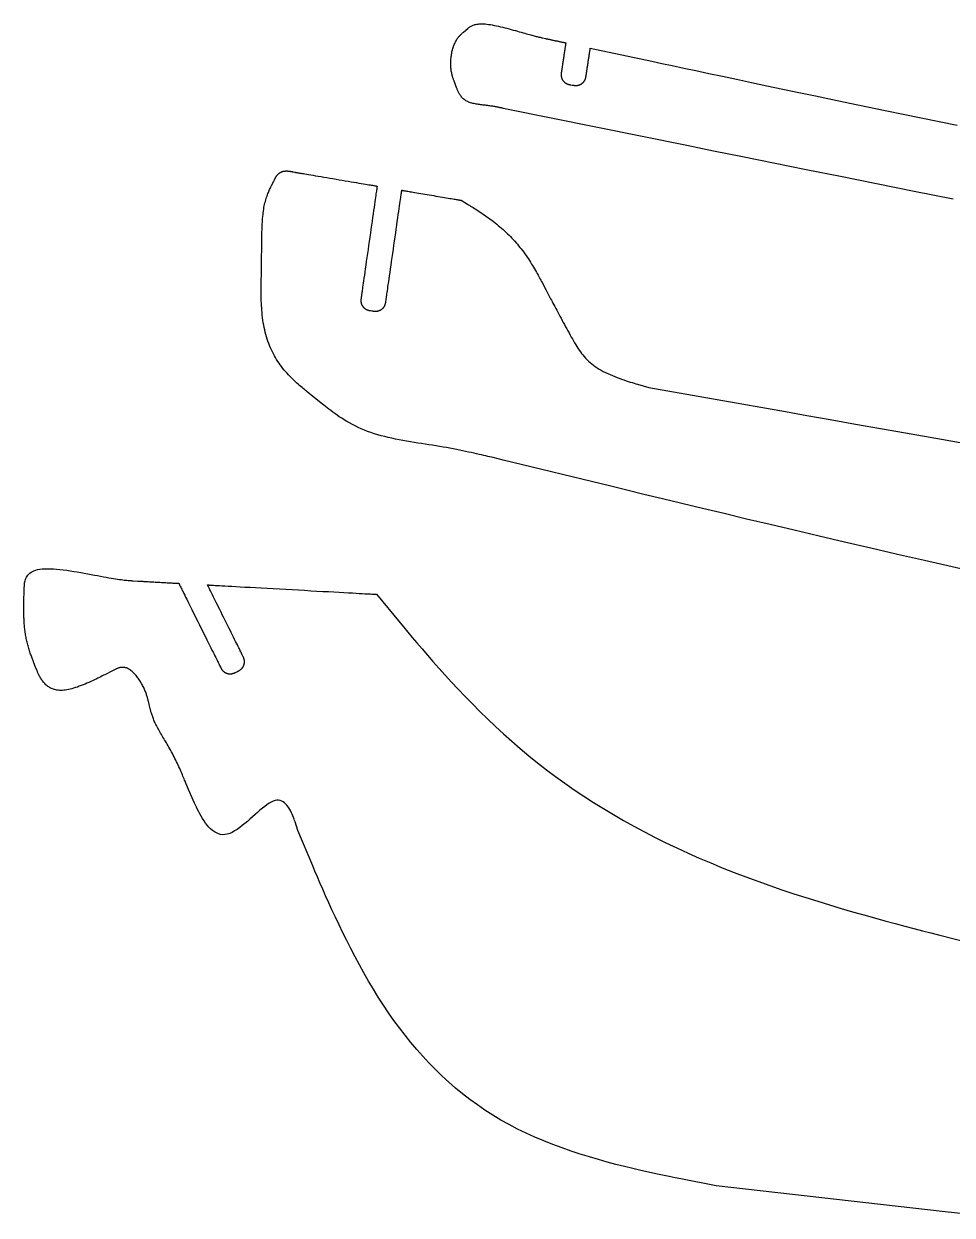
# Model space of a CAD drawing. Header units: millimetres. Extents: x -2745 to -1864, y 90 to 557.
# Drawn here: x -2745 to -2570.1, y 126.7 to 351 of the extents above; entities that cross this region are included whole.
import ezdxf

# ---------------------------------------------------------------- set-up
doc = ezdxf.new("R2010")
doc.units = ezdxf.units.MM

msp = doc.modelspace()

# ---------------------------------------------------------------- linework, layer by layer
at = {"flags": 128}
for points in [[(-2569.872821, 317.989943), (-2577.223711, 319.465414), (-2584.311478, 320.889958), (-2591.113921, 322.258807), (-2597.608833, 323.567192), (-2603.77401, 324.810343), (-2609.587251, 325.983492), (-2615.02635, 327.081869), (-2620.069103, 328.100707), (-2654.076834, 334.973791), (-2654.611357, 335.096975), (-2654.695515, 335.116352), (-2654.78752, 335.137431), (-2654.887196, 335.160064), (-2654.994373, 335.184105), (-2655.108878, 335.209409), (-2655.230538, 335.235828), (-2655.35918, 335.263215), (-2655.494633, 335.291425), (-2655.636723, 335.320312), (-2655.785278, 335.349727), (-2655.940127, 335.379526), (-2656.101094, 335.409561), (-2656.26801, 335.439687), (-2656.440701, 335.469756), (-2656.618994, 335.499621), (-2656.802716, 335.529138), (-2656.991696, 335.558159), (-2657.185762, 335.586537), (-2657.384739, 335.614126), (-2657.588457, 335.640781), (-2657.796655, 335.666454), (-2658.008731, 335.691505), (-2658.223997, 335.716394), (-2658.441763, 335.74158), (-2658.661339, 335.767522), (-2658.882037, 335.794682), (-2659.103168, 335.823517), (-2659.324042, 335.854487), (-2659.543971, 335.888053), (-2659.762264, 335.924674), (-2659.978234, 335.96481), (-2660.191191, 336.008919), (-2660.400445, 336.057462), (-2660.605309, 336.110898), (-2660.805092, 336.169688), (-2660.999106, 336.234291), (-2661.18666, 336.305165), (-2661.367067, 336.382772), (-2661.539638, 336.46757), (-2661.703682, 336.560018), (-2661.858675, 336.66036), (-2662.004745, 336.767963), (-2662.142185, 336.881978), (-2662.271287, 337.001556), (-2662.392342, 337.125847), (-2662.505644, 337.254002), (-2662.611483, 337.385171), (-2662.710154, 337.518506), (-2662.801947, 337.653155), (-2662.887156, 337.788272), (-2662.966072, 337.923006), (-2663.038988, 338.056507), (-2663.106195, 338.187926), (-2663.167987, 338.316416), (-2663.224655, 338.441123), (-2663.276493, 338.561201), (-2663.323791, 338.675799), (-2663.366842, 338.78407), (-2663.405938, 338.885162), (-2663.666043, 339.570012), (-2663.870955, 340.109482), (-2663.90316, 340.194418), (-2663.938028, 340.287266), (-2663.975148, 340.387847), (-2664.014109, 340.495979), (-2664.0545, 340.611481), (-2664.095912, 340.734176), (-2664.137931, 340.863881), (-2664.180148, 341.000416), (-2664.222152, 341.143603), (-2664.263532, 341.29326), (-2664.303878, 341.449206), (-2664.342777, 341.611263), (-2664.37982, 341.779251), (-2664.414596, 341.952987), (-2664.446693, 342.132294), (-2664.475701, 342.316989), (-2664.501211, 342.506894), (-2664.522808, 342.701827), (-2664.540084, 342.90161), (-2664.552628, 343.106061), (-2664.560109, 343.314929), (-2664.562513, 343.527682), (-2664.55991, 343.743714), (-2664.552366, 343.96242), (-2664.539948, 344.183195), (-2664.522726, 344.405435), (-2664.500767, 344.628535), (-2664.474138, 344.851891), (-2664.442905, 345.074897), (-2664.407138, 345.29695), (-2664.366905, 345.517443), (-2664.322271, 345.735773), (-2664.273306, 345.951335), (-2664.220077, 346.163524), (-2664.162651, 346.371736), (-2664.101096, 346.575365), (-2664.035479, 346.773807), (-2663.965868, 346.966458), (-2663.892332, 347.152712), (-2663.814937, 347.331965), (-2663.73382, 347.503734), (-2663.649395, 347.668029), (-2663.562144, 347.824981), (-2663.47255, 347.974723), (-2663.381095, 348.117384), (-2663.288263, 348.253098), (-2663.194534, 348.381994), (-2663.100393, 348.504207), (-2663.006321, 348.619866), (-2662.912802, 348.729103), (-2662.820317, 348.832049), (-2662.72935, 348.928837), (-2662.640383, 349.019599), (-2662.553899, 349.104464), (-2662.470379, 349.183565), (-2662.390308, 349.257034), (-2662.314166, 349.325003), (-2662.242437, 349.387601), (-2662.175603, 349.444963), (-2661.723445, 349.828857), (-2661.327416, 350.164889), (-2661.264933, 350.217667), (-2661.195861, 350.274608), (-2661.11955, 350.334833), (-2661.035351, 350.397464), (-2660.942616, 350.461623), (-2660.840697, 350.526431), (-2660.728941, 350.591011), (-2660.606701, 350.654484), (-2660.473329, 350.715973), (-2660.328175, 350.774598), (-2660.170589, 350.829482), (-2659.999924, 350.879747), (-2659.81553, 350.924514), (-2659.616757, 350.962904), (-2659.402957, 350.994042), (-2659.173482, 351.017048), (-2658.927681, 351.031042), (-2658.664905, 351.035149), (-2658.384506, 351.028489), (-2658.085834, 351.010184), (-2657.768658, 350.979657), (-2657.434415, 350.937536), (-2657.08496, 350.884747), (-2656.722148, 350.822222), (-2656.347833, 350.750886), (-2655.96387, 350.671669), (-2655.572114, 350.585497), (-2655.174419, 350.493301), (-2654.772642, 350.396009), (-2654.368635, 350.294548), (-2653.964254, 350.189846), (-2653.561353, 350.082833), (-2653.161788, 349.974437), (-2652.767413, 349.865584), (-2652.380083, 349.757205), (-2652.001652, 349.650227), (-2651.633976, 349.545579), (-2651.278908, 349.444188), (-2650.938304, 349.346983), (-2650.614019, 349.254893), (-2650.307502, 349.168652), (-2650.018584, 349.088223), (-2649.746691, 349.013377), (-2649.491248, 348.943883), (-2649.251682, 348.87951), (-2649.027418, 348.82003), (-2648.817881, 348.765212), (-2648.622499, 348.714825), (-2648.440696, 348.66864), (-2648.271898, 348.626426), (-2648.115531, 348.587953), (-2647.971021, 348.552992), (-2647.837793, 348.521311), (-2647.715274, 348.492682), (-2647.602889, 348.466872), (-2647.500064, 348.443654), (-2647.406224, 348.422796), (-2647.320796, 348.404068), (-2647.243205, 348.387241), (-2646.726958, 348.276089)], [(-2646.726958, 348.276089), (-2646.726879, 348.276071), (-2646.726318, 348.275951), (-2646.724796, 348.275624), (-2646.721833, 348.274987), (-2646.716948, 348.273937), (-2646.709659, 348.272371), (-2646.699488, 348.270184), (-2646.685954, 348.267276), (-2646.668575, 348.263539), (-2646.646872, 348.258875), (-2646.620363, 348.253177), (-2646.588568, 348.246343), (-2646.551007, 348.23827), (-2646.507199, 348.228854), (-2646.456665, 348.217992), (-2646.398922, 348.205581), (-2646.333492, 348.191517), (-2646.259892, 348.175698), (-2646.177642, 348.15802), (-2646.086263, 348.138378), (-2645.985514, 348.116724), (-2645.876115, 348.093209), (-2645.759028, 348.068043), (-2645.635213, 348.04143), (-2645.505633, 348.013578), (-2645.371247, 347.984694), (-2645.233017, 347.954983), (-2645.091904, 347.924652), (-2644.948869, 347.893908), (-2644.804873, 347.862958), (-2644.660876, 347.832008), (-2644.517841, 347.801264), (-2644.376728, 347.770933), (-2644.238498, 347.741222), (-2644.104112, 347.712337), (-2643.974532, 347.684485), (-2643.850717, 347.657873), (-2643.73363, 347.632707), (-2643.624231, 347.609192), (-2643.523482, 347.587538), (-2643.432103, 347.567896), (-2643.349854, 347.550218), (-2643.276253, 347.534398), (-2643.210823, 347.520335), (-2643.15308, 347.507924), (-2643.102546, 347.497062), (-2643.058738, 347.487646), (-2643.021177, 347.479573), (-2642.989383, 347.472739), (-2642.962873, 347.467041), (-2642.94117, 347.462376), (-2642.923791, 347.458641), (-2642.910257, 347.455732), (-2642.900086, 347.453545), (-2642.892798, 347.451979), (-2642.887912, 347.450929), (-2642.884949, 347.450291), (-2642.883427, 347.449965), (-2642.882867, 347.449845), (-2642.882787, 347.449827), (-2642.882803, 347.449718), (-2642.882918, 347.448953), (-2642.883231, 347.446877), (-2642.883839, 347.442835), (-2642.884842, 347.43617), (-2642.886339, 347.426228), (-2642.888428, 347.412353), (-2642.891206, 347.393888), (-2642.894775, 347.370179), (-2642.899232, 347.340571), (-2642.904675, 347.304406), (-2642.911204, 347.261032), (-2642.918916, 347.20979), (-2642.927912, 347.150027), (-2642.938288, 347.081086), (-2642.950145, 347.002312), (-2642.963581, 346.91305), (-2642.978694, 346.812643), (-2642.995583, 346.700437), (-2643.014347, 346.575776), (-2643.035035, 346.43833), (-2643.057498, 346.289086), (-2643.081541, 346.129354), (-2643.106965, 345.960443), (-2643.133573, 345.783666), (-2643.161167, 345.600333), (-2643.189551, 345.411757), (-2643.218527, 345.219247), (-2643.247898, 345.024115), (-2643.277466, 344.827672), (-2643.307034, 344.631229), (-2643.336406, 344.436096), (-2643.365382, 344.243587), (-2643.393766, 344.055009), (-2643.42136, 343.871677), (-2643.447968, 343.694901), (-2643.473392, 343.52599), (-2643.497434, 343.366257), (-2643.519898, 343.217012), (-2643.540586, 343.079568), (-2643.55935, 342.954906), (-2643.576239, 342.8427), (-2643.591352, 342.742293), (-2643.604788, 342.65303), (-2643.616645, 342.574256), (-2643.627021, 342.505315), (-2643.636016, 342.445552), (-2643.643729, 342.394311), (-2643.650258, 342.350936), (-2643.655701, 342.314772), (-2643.660158, 342.285164), (-2643.663725, 342.261455), (-2643.666505, 342.242991), (-2643.668594, 342.229115), (-2643.670091, 342.219173), (-2643.671093, 342.212508), (-2643.671702, 342.208465), (-2643.672015, 342.20639), (-2643.672129, 342.205625), (-2643.672146, 342.205515), (-2643.704413, 341.990443), (-2643.709469, 341.956598), (-2643.714849, 341.919697), (-2643.720394, 341.879912), (-2643.725944, 341.837414), (-2643.73134, 341.792373), (-2643.736423, 341.744962), (-2643.741032, 341.69535), (-2643.745009, 341.643707), (-2643.748193, 341.590206), (-2643.750426, 341.535018), (-2643.751547, 341.478313), (-2643.751398, 341.420262), (-2643.749817, 341.361036), (-2643.746647, 341.300807), (-2643.741728, 341.239744), (-2643.734899, 341.178018), (-2643.726002, 341.115803), (-2643.714877, 341.053266), (-2643.701364, 340.99058), (-2643.685303, 340.927917), (-2643.666578, 340.865436), (-2643.645232, 340.803267), (-2643.621352, 340.741525), (-2643.595023, 340.680329), (-2643.566334, 340.619798), (-2643.535368, 340.560049), (-2643.502213, 340.501199), (-2643.466957, 340.443367), (-2643.429683, 340.38667), (-2643.390479, 340.331227), (-2643.34943, 340.277156), (-2643.306624, 340.224573), (-2643.262147, 340.173597), (-2643.216084, 340.124346), (-2643.168522, 340.076938), (-2643.119548, 340.031491), (-2643.069247, 339.988122), (-2643.017706, 339.94695), (-2642.96501, 339.908091), (-2642.911248, 339.871665), (-2642.856524, 339.837753), (-2642.801028, 339.806286), (-2642.744969, 339.777164), (-2642.688557, 339.75028), (-2642.632, 339.725535), (-2642.575509, 339.702822), (-2642.519291, 339.682039), (-2642.463557, 339.663084), (-2642.408516, 339.64585), (-2642.354377, 339.630239), (-2642.301349, 339.616143), (-2642.249642, 339.60346), (-2642.199465, 339.592088), (-2642.151027, 339.581922), (-2642.104537, 339.572861), (-2642.060206, 339.564799), (-2642.018241, 339.557634), (-2641.978852, 339.551263), (-2641.942249, 339.545582), (-2641.695034, 339.508252), (-2641.481383, 339.476159), (-2641.447761, 339.471131), (-2641.411105, 339.465782), (-2641.371582, 339.460273), (-2641.329363, 339.454763), (-2641.284619, 339.449414), (-2641.237517, 339.444386), (-2641.188229, 339.43984), (-2641.136923, 339.435935), (-2641.083768, 339.432833), (-2641.028937, 339.430693), (-2640.972595, 339.429676), (-2640.914915, 339.429942), (-2640.856065, 339.431653), (-2640.796215, 339.434969), (-2640.735535, 339.44005), (-2640.674195, 339.447056), (-2640.612363, 339.456148), (-2640.55021, 339.467486), (-2640.487905, 339.481232), (-2640.425617, 339.497544), (-2640.363508, 339.516543), (-2640.301705, 339.538182), (-2640.240322, 339.562374), (-2640.179478, 339.589032), (-2640.119292, 339.618067), (-2640.059877, 339.649394), (-2640.001354, 339.682922), (-2639.943839, 339.718567), (-2639.887448, 339.75624), (-2639.832301, 339.795853), (-2639.778513, 339.83732), (-2639.7262, 339.880553), (-2639.675483, 339.925463), (-2639.626477, 339.971965), (-2639.579299, 340.01997), (-2639.534066, 340.06939), (-2639.490897, 340.12014), (-2639.449908, 340.17213), (-2639.411216, 340.225274), (-2639.374939, 340.279484), (-2639.341156, 340.334653), (-2639.309803, 340.39059), (-2639.280778, 340.447085), (-2639.253977, 340.503928), (-2639.229299, 340.56091), (-2639.206641, 340.617819), (-2639.185901, 340.674444), (-2639.166977, 340.730578), (-2639.149765, 340.786009), (-2639.134165, 340.840528), (-2639.120074, 340.893923), (-2639.10739, 340.945984), (-2639.096009, 340.996502), (-2639.08583, 341.045267), (-2639.07675, 341.092067), (-2639.068668, 341.136693), (-2639.06148, 341.178935), (-2639.055085, 341.218582), (-2639.049381, 341.255425), (-2639.011887, 341.504255), (-2639.011871, 341.504359), (-2639.011762, 341.505082), (-2639.011466, 341.507044), (-2639.010892, 341.510866), (-2639.009943, 341.517166), (-2639.008528, 341.526566), (-2639.006554, 341.539682), (-2639.003926, 341.557138), (-2639.000554, 341.57955), (-2638.996341, 341.60754), (-2638.991195, 341.641728), (-2638.985023, 341.682731), (-2638.977732, 341.731172), (-2638.969228, 341.787668), (-2638.959419, 341.852841), (-2638.94821, 341.927309), (-2638.935509, 342.011692), (-2638.921222, 342.106611), (-2638.905256, 342.212684), (-2638.887519, 342.330532), (-2638.867961, 342.460464), (-2638.846726, 342.601551), (-2638.823997, 342.752553), (-2638.799963, 342.912231), (-2638.77481, 343.079345), (-2638.748723, 343.252656), (-2638.721891, 343.430926), (-2638.694499, 343.612913), (-2638.666734, 343.797379), (-2638.638782, 343.983085), (-2638.61083, 344.16879), (-2638.583064, 344.353257), (-2638.555672, 344.535244), (-2638.52884, 344.713513), (-2638.502754, 344.886824), (-2638.4776, 345.053939), (-2638.453566, 345.213617), (-2638.430838, 345.364619), (-2638.409602, 345.505706), (-2638.390045, 345.635638), (-2638.372307, 345.753485), (-2638.356341, 345.859558), (-2638.342054, 345.954477), (-2638.329353, 346.038861), (-2638.318144, 346.113328), (-2638.308335, 346.178502), (-2638.299831, 346.234998), (-2638.29254, 346.283439), (-2638.286368, 346.324443), (-2638.281223, 346.358629), (-2638.277009, 346.386619), (-2638.273636, 346.409032), (-2638.271009, 346.426487), (-2638.269034, 346.439605), (-2638.26762, 346.449004), (-2638.266672, 346.455304), (-2638.266097, 346.459125), (-2638.2658, 346.461088), (-2638.265692, 346.461811), (-2638.265676, 346.461914), (-2626.641078, 343.979412), (-2624.811733, 343.588778), (-2622.817201, 343.163063), (-2620.666659, 342.704425), (-2618.369288, 342.215022), (-2615.934269, 341.697008), (-2613.370782, 341.152544), (-2610.688006, 340.583785), (-2607.895123, 339.992888), (-2605.001311, 339.382013), (-2602.015751, 338.753313), (-2598.947624, 338.108949), (-2595.806108, 337.451075), (-2592.600386, 336.781849), (-2589.339636, 336.103431), (-2586.033039, 335.417974), (-2582.689775, 334.727638), (-2579.319023, 334.034579), (-2575.929965, 333.340955), (-2572.531781, 332.648922), (-2569.133649, 331.960638)], [(-2564.866108, 247.601434), (-2570.105696, 248.782421), (-2575.285518, 249.959723), (-2580.392875, 251.129576), (-2585.415064, 252.288215), (-2590.339385, 253.431879), (-2595.153136, 254.556801), (-2599.843617, 255.659219), (-2604.398125, 256.735369), (-2608.80396, 257.781488), (-2613.048421, 258.79381), (-2617.118806, 259.768574), (-2621.002415, 260.702016), (-2624.686546, 261.590371), (-2628.1585, 262.429876), (-2631.405571, 263.216768), (-2634.415063, 263.947282), (-2654.7065, 268.877974), (-2656.59257, 269.336281), (-2656.889471, 269.408385), (-2657.21373, 269.486884), (-2657.564415, 269.571302), (-2657.940593, 269.66116), (-2658.341332, 269.75598), (-2658.765699, 269.855282), (-2659.212762, 269.958588), (-2659.681587, 270.065422), (-2660.171243, 270.175304), (-2660.680797, 270.287755), (-2661.209316, 270.402298), (-2661.755868, 270.518455), (-2662.319519, 270.635746), (-2662.899339, 270.753694), (-2663.494392, 270.87182), (-2664.103749, 270.989647), (-2664.726475, 271.106696), (-2665.361638, 271.222487), (-2666.008306, 271.336544), (-2666.665546, 271.448388), (-2667.332378, 271.557765), (-2668.007639, 271.665322), (-2668.690117, 271.771932), (-2669.378601, 271.878464), (-2670.071881, 271.98579), (-2670.768744, 272.094782), (-2671.467981, 272.206313), (-2672.168379, 272.321251), (-2672.868728, 272.440471), (-2673.567817, 272.564843), (-2674.264434, 272.695237), (-2674.957368, 272.832528), (-2675.64541, 272.977583), (-2676.327347, 273.131279), (-2677.001968, 273.294482), (-2677.668061, 273.468066), (-2678.324418, 273.652904), (-2678.969826, 273.849865), (-2679.603073, 274.059821), (-2680.222949, 274.283644), (-2680.828373, 274.52178), (-2681.418775, 274.772971), (-2681.993719, 275.035535), (-2682.552766, 275.307787), (-2683.095478, 275.588047), (-2683.621415, 275.87463), (-2684.130141, 276.165852), (-2684.621217, 276.460033), (-2685.094204, 276.755488), (-2685.548664, 277.050534), (-2685.984159, 277.343489), (-2686.40025, 277.632669), (-2686.7965, 277.916391), (-2687.172468, 278.192974), (-2687.527719, 278.460732), (-2687.861814, 278.717984), (-2688.174313, 278.963046), (-2688.464779, 279.194236), (-2688.732773, 279.40987), (-2690.53441, 280.869702), (-2691.596266, 281.730208), (-2691.763316, 281.865685), (-2691.945138, 282.013755), (-2692.140577, 282.174103), (-2692.348478, 282.346416), (-2692.567687, 282.530378), (-2692.797046, 282.725674), (-2693.035401, 282.93199), (-2693.281597, 283.149012), (-2693.534478, 283.376425), (-2693.792888, 283.613914), (-2694.055674, 283.861165), (-2694.321679, 284.117862), (-2694.589748, 284.383692), (-2694.858725, 284.65834), (-2695.127457, 284.941492), (-2695.394787, 285.232832), (-2695.659558, 285.532046), (-2695.920618, 285.83882), (-2696.176809, 286.152839), (-2696.426978, 286.473788), (-2696.670143, 286.801406), (-2696.906031, 287.135638), (-2697.13454, 287.476486), (-2697.35557, 287.823949), (-2697.569021, 288.178026), (-2697.774795, 288.538717), (-2697.97279, 288.906022), (-2698.162906, 289.27994), (-2698.345043, 289.660471), (-2698.519102, 290.047614), (-2698.684982, 290.44137), (-2698.842584, 290.841737), (-2698.991808, 291.248717), (-2699.132552, 291.662307), (-2699.264718, 292.082508), (-2699.388206, 292.509319), (-2699.502914, 292.942741), (-2699.608745, 293.382772), (-2699.705596, 293.829412), (-2699.793369, 294.282662), (-2699.87206, 294.742248), (-2699.942053, 295.206805), (-2700.003828, 295.674698), (-2700.057865, 296.144287), (-2700.104646, 296.613936), (-2700.144649, 297.08201), (-2700.178357, 297.54687), (-2700.206249, 298.006879), (-2700.228804, 298.460401), (-2700.246506, 298.905798), (-2700.259832, 299.341433), (-2700.269265, 299.765669), (-2700.275283, 300.176871), (-2700.278368, 300.573398), (-2700.278999, 300.953617), (-2700.277659, 301.315888), (-2700.274825, 301.658576), (-2700.27098, 301.980042), (-2700.266603, 302.278651), (-2700.233556, 304.2949), (-2700.221137, 305.05428), (-2700.219183, 305.173864), (-2700.217054, 305.304729), (-2700.21476, 305.446762), (-2700.212313, 305.599856), (-2700.209724, 305.763899), (-2700.207003, 305.93878), (-2700.204162, 306.124389), (-2700.201212, 306.320617), (-2700.198163, 306.527351), (-2700.195027, 306.744482), (-2700.191815, 306.9719), (-2700.188537, 307.209494), (-2700.185204, 307.457155), (-2700.181829, 307.714769), (-2700.17842, 307.98223), (-2700.174991, 308.259424), (-2700.171551, 308.546243), (-2700.168112, 308.842575), (-2700.164684, 309.14831), (-2700.161278, 309.463338), (-2700.15786, 309.78741), (-2700.154207, 310.119715), (-2700.150052, 310.459308), (-2700.145127, 310.805241), (-2700.139164, 311.156565), (-2700.131895, 311.512334), (-2700.123052, 311.871599), (-2700.112367, 312.233413), (-2700.099573, 312.596829), (-2700.084402, 312.960898), (-2700.066585, 313.324674), (-2700.045855, 313.687208), (-2700.021945, 314.047553), (-2699.994584, 314.404761), (-2699.963507, 314.757885), (-2699.928446, 315.105978), (-2699.889131, 315.448089), (-2699.845297, 315.783275), (-2699.796673, 316.110585), (-2699.742994, 316.429073), (-2699.684125, 316.73794), (-2699.620472, 317.036986), (-2699.552575, 317.326158), (-2699.480974, 317.605404), (-2699.406209, 317.874675), (-2699.32882, 318.133917), (-2699.249348, 318.383079), (-2699.168331, 318.62211), (-2699.086311, 318.850956), (-2699.003827, 319.069569), (-2698.92142, 319.277894), (-2698.839628, 319.475882), (-2698.758994, 319.66348), (-2698.680056, 319.840636), (-2698.603355, 320.0073), (-2698.529429, 320.163418), (-2698.458821, 320.308941), (-2698.39207, 320.443814), (-2698.329716, 320.567989), (-2697.907171, 321.401611), (-2697.774595, 321.663201), (-2697.753718, 321.704347), (-2697.730875, 321.749086), (-2697.706087, 321.797089), (-2697.679378, 321.848028), (-2697.650769, 321.90157), (-2697.620283, 321.957387), (-2697.587942, 322.01515), (-2697.553767, 322.074527), (-2697.517783, 322.135191), (-2697.48001, 322.196808), (-2697.440472, 322.259053), (-2697.399189, 322.321593), (-2697.356186, 322.384098), (-2697.311483, 322.44624), (-2697.265102, 322.507689), (-2697.217068, 322.568113), (-2697.1674, 322.627185), (-2697.116123, 322.684574), (-2697.063258, 322.739951), (-2697.008828, 322.792984), (-2696.952855, 322.843403), (-2696.895368, 322.891172), (-2696.836398, 322.936315), (-2696.775972, 322.978854), (-2696.714122, 323.018812), (-2696.650875, 323.056211), (-2696.586263, 323.091075), (-2696.520314, 323.123426), (-2696.453059, 323.153287), (-2696.384525, 323.180682), (-2696.314744, 323.205631), (-2696.243745, 323.22816), (-2696.171556, 323.24829), (-2696.098209, 323.266045), (-2696.023732, 323.281445), (-2695.948154, 323.294517), (-2695.871507, 323.30528), (-2695.793818, 323.31376), (-2695.715118, 323.319978), (-2695.635436, 323.323957), (-2695.554842, 323.325743), (-2695.473566, 323.325472), (-2695.391883, 323.323303), (-2695.310062, 323.319395), (-2695.228377, 323.313908), (-2695.147098, 323.306999), (-2695.066499, 323.298829), (-2694.986849, 323.289556), (-2694.908421, 323.27934), (-2694.831488, 323.268338), (-2694.756321, 323.256712), (-2694.683192, 323.244618), (-2694.612372, 323.232216), (-2694.544134, 323.219666), (-2694.478749, 323.207127), (-2694.41649, 323.194757), (-2694.357627, 323.182716), (-2694.302433, 323.171162), (-2694.25118, 323.160254), (-2693.905182, 323.085846)], [(-2693.905182, 323.085846), (-2693.904859, 323.085791), (-2693.902602, 323.085411), (-2693.896477, 323.084378), (-2693.884548, 323.082366), (-2693.864881, 323.079051), (-2693.835543, 323.074104), (-2693.794599, 323.0672), (-2693.740113, 323.058013), (-2693.670151, 323.046216), (-2693.582781, 323.031485), (-2693.476067, 323.013491), (-2693.348073, 322.99191), (-2693.196867, 322.966416), (-2693.020514, 322.93668), (-2692.81708, 322.902379), (-2692.584629, 322.863185), (-2692.321227, 322.818773), (-2692.024942, 322.768816), (-2691.693836, 322.712988), (-2691.325977, 322.650963), (-2690.920397, 322.582577), (-2690.479998, 322.508321), (-2690.008649, 322.428847), (-2689.510217, 322.344805), (-2688.988572, 322.25685), (-2688.447585, 322.165633), (-2687.891121, 322.071808), (-2687.323052, 321.976024), (-2686.747244, 321.878937), (-2686.167568, 321.781197), (-2685.587891, 321.683457), (-2685.012084, 321.58637), (-2684.444014, 321.490587), (-2683.887551, 321.396761), (-2683.346562, 321.305544), (-2682.824918, 321.217589), (-2682.326487, 321.133548), (-2681.855138, 321.054073), (-2681.414738, 320.979817), (-2681.009159, 320.911432), (-2680.641299, 320.849406), (-2680.310194, 320.793578), (-2680.013908, 320.743621), (-2679.750507, 320.699209), (-2679.518056, 320.660015), (-2679.31462, 320.625714), (-2679.138267, 320.595978), (-2678.987062, 320.570484), (-2678.859069, 320.548902), (-2678.752355, 320.530909), (-2678.664984, 320.516178), (-2678.595023, 320.504381), (-2678.540537, 320.495194), (-2678.499592, 320.488291), (-2678.470253, 320.483343), (-2678.450587, 320.480028), (-2678.438658, 320.478016), (-2678.432533, 320.476983), (-2678.430276, 320.476603), (-2678.429954, 320.476549), (-2678.430016, 320.476115), (-2678.43045, 320.473081), (-2678.431627, 320.464847), (-2678.433921, 320.44881), (-2678.437702, 320.422372), (-2678.443344, 320.38293), (-2678.451216, 320.327886), (-2678.461693, 320.254638), (-2678.475144, 320.160585), (-2678.491943, 320.043129), (-2678.512462, 319.899667), (-2678.537072, 319.727599), (-2678.566145, 319.524325), (-2678.600053, 319.287245), (-2678.639168, 319.013756), (-2678.683863, 318.70126), (-2678.734508, 318.347157), (-2678.791476, 317.948844), (-2678.855139, 317.503722), (-2678.92587, 317.00919), (-2679.003852, 316.463947), (-2679.08853, 315.871896), (-2679.179158, 315.238236), (-2679.274994, 314.568168), (-2679.375293, 313.866894), (-2679.479311, 313.139616), (-2679.586306, 312.391533), (-2679.695531, 311.627847), (-2679.806244, 310.85376), (-2679.917701, 310.07447), (-2680.029158, 309.295181), (-2680.139872, 308.521094), (-2680.249097, 307.757408), (-2680.356091, 307.009325), (-2680.460109, 306.282046), (-2680.560408, 305.580773), (-2680.656244, 304.910705), (-2680.746873, 304.277045), (-2680.83155, 303.684994), (-2680.909533, 303.139751), (-2680.980262, 302.645219), (-2681.043926, 302.200097), (-2681.100895, 301.801784), (-2681.15154, 301.44768), (-2681.196234, 301.135184), (-2681.23535, 300.861696), (-2681.269258, 300.624616), (-2681.298331, 300.421342), (-2681.322941, 300.249274), (-2681.343459, 300.105812), (-2681.360259, 299.988355), (-2681.37371, 299.894303), (-2681.384186, 299.821055), (-2681.392059, 299.766011), (-2681.3977, 299.72657), (-2681.401481, 299.700131), (-2681.403775, 299.684094), (-2681.404953, 299.675859), (-2681.405387, 299.672825), (-2681.405449, 299.672392), (-2681.436137, 299.457033), (-2681.440945, 299.423143), (-2681.446054, 299.386195), (-2681.451306, 299.34636), (-2681.456545, 299.303812), (-2681.461611, 299.258722), (-2681.466345, 299.211262), (-2681.470589, 299.161607), (-2681.474187, 299.109924), (-2681.476978, 299.05639), (-2681.478806, 299.001175), (-2681.47951, 298.944452), (-2681.478933, 298.886393), (-2681.476919, 298.827169), (-2681.473305, 298.766954), (-2681.467937, 298.705918), (-2681.460654, 298.644235), (-2681.4513, 298.582078), (-2681.439714, 298.519617), (-2681.42574, 298.457025), (-2681.409219, 298.394474), (-2681.390033, 298.332129), (-2681.368228, 298.270113), (-2681.343893, 298.208546), (-2681.317114, 298.147543), (-2681.287978, 298.087224), (-2681.256572, 298.027703), (-2681.222985, 297.969101), (-2681.187302, 297.911531), (-2681.149611, 297.855112), (-2681.109999, 297.799963), (-2681.068554, 297.7462), (-2681.025362, 297.693939), (-2680.980512, 297.643297), (-2680.934089, 297.594394), (-2680.88618, 297.547345), (-2680.836876, 297.502268), (-2680.786259, 297.45928), (-2680.73442, 297.418498), (-2680.681445, 297.38004), (-2680.627421, 297.344022), (-2680.572454, 297.310526), (-2680.516736, 297.279482), (-2680.460472, 297.250785), (-2680.403871, 297.224332), (-2680.347143, 297.200018), (-2680.290495, 297.177737), (-2680.234135, 297.157383), (-2680.178273, 297.138853), (-2680.123117, 297.122041), (-2680.068875, 297.106843), (-2680.015755, 297.093153), (-2679.963967, 297.080866), (-2679.913718, 297.069878), (-2679.865216, 297.060084), (-2679.818671, 297.051378), (-2679.77429, 297.043657), (-2679.732283, 297.036813), (-2679.692858, 297.030744), (-2679.656222, 297.025343), (-2679.408794, 296.989909), (-2679.194836, 296.959343), (-2679.161166, 296.954554), (-2679.124458, 296.949468), (-2679.084881, 296.944241), (-2679.04261, 296.939033), (-2678.997811, 296.934004), (-2678.950658, 296.929313), (-2678.90132, 296.925119), (-2678.84997, 296.921582), (-2678.796777, 296.91886), (-2678.741913, 296.917113), (-2678.685549, 296.9165), (-2678.627856, 296.917181), (-2678.569003, 296.919315), (-2678.509163, 296.92306), (-2678.448506, 296.928577), (-2678.387203, 296.936023), (-2678.325425, 296.945561), (-2678.263343, 296.957347), (-2678.201128, 296.971542), (-2678.13895, 296.988303), (-2678.076972, 297.007751), (-2678.015319, 297.029838), (-2677.954108, 297.054474), (-2677.893454, 297.081572), (-2677.833475, 297.111044), (-2677.774287, 297.142801), (-2677.716007, 297.176754), (-2677.658751, 297.212815), (-2677.602635, 297.250897), (-2677.547778, 297.29091), (-2677.494293, 297.332766), (-2677.442299, 297.376377), (-2677.391911, 297.421654), (-2677.343246, 297.468509), (-2677.296421, 297.516854), (-2677.251553, 297.5666), (-2677.208758, 297.61766), (-2677.16815, 297.669943), (-2677.129849, 297.723363), (-2677.093971, 297.77783), (-2677.060594, 297.833237), (-2677.029653, 297.889394), (-2677.001043, 297.946091), (-2676.974659, 298.00312), (-2676.950399, 298.060271), (-2676.928159, 298.117334), (-2676.907835, 298.174101), (-2676.889323, 298.230361), (-2676.872518, 298.285907), (-2676.857318, 298.340526), (-2676.843618, 298.394013), (-2676.831314, 298.446155), (-2676.820304, 298.496744), (-2676.810483, 298.545572), (-2676.801745, 298.592427), (-2676.79399, 298.637102), (-2676.787112, 298.679386), (-2676.781008, 298.71907), (-2676.775573, 298.755946), (-2676.739901, 299.004989), (-2676.73984, 299.00542), (-2676.739408, 299.008437), (-2676.738237, 299.016626), (-2676.735956, 299.032573), (-2676.732197, 299.058865), (-2676.726588, 299.098086), (-2676.71876, 299.152823), (-2676.708343, 299.225663), (-2676.694968, 299.31919), (-2676.678265, 299.435992), (-2676.657862, 299.578654), (-2676.633392, 299.749762), (-2676.604485, 299.951902), (-2676.570769, 300.18766), (-2676.531876, 300.459622), (-2676.487435, 300.770376), (-2676.437078, 301.122505), (-2676.380432, 301.518596), (-2676.317131, 301.961236), (-2676.246803, 302.45301), (-2676.169264, 302.99521), (-2676.085067, 303.58396), (-2675.994953, 304.214086), (-2675.899662, 304.880416), (-2675.799933, 305.577778), (-2675.696506, 306.301), (-2675.590119, 307.04491), (-2675.481515, 307.804337), (-2675.37143, 308.574107), (-2675.260607, 309.34905), (-2675.149783, 310.123992), (-2675.039698, 310.893763), (-2674.931093, 311.653189), (-2674.824708, 312.397099), (-2674.72128, 313.120322), (-2674.621551, 313.817684), (-2674.526259, 314.484014), (-2674.436146, 315.114139), (-2674.351949, 315.702889), (-2674.27441, 316.24509), (-2674.204082, 316.736864), (-2674.14078, 317.179504), (-2674.084136, 317.575595), (-2674.033777, 317.927724), (-2673.989338, 318.238476), (-2673.950444, 318.510439), (-2673.916729, 318.746198), (-2673.88782, 318.948338), (-2673.86335, 319.119446), (-2673.842949, 319.262108), (-2673.826245, 319.37891), (-2673.81287, 319.472437), (-2673.802453, 319.545276), (-2673.794625, 319.600013), (-2673.789016, 319.639235), (-2673.785256, 319.665526), (-2673.782975, 319.681473), (-2673.781804, 319.689662), (-2673.781373, 319.692679), (-2673.781311, 319.69311), (-2673.781078, 319.693071), (-2673.779445, 319.692795), (-2673.775011, 319.692048), (-2673.766377, 319.690591), (-2673.752143, 319.688191), (-2673.730908, 319.68461), (-2673.701272, 319.679611), (-2673.661836, 319.67296), (-2673.611199, 319.664421), (-2673.547962, 319.653756), (-2673.470723, 319.640729), (-2673.378083, 319.625106), (-2673.268642, 319.606648), (-2673.140999, 319.585121), (-2672.993755, 319.560289), (-2672.82551, 319.531914), (-2672.634863, 319.499761), (-2672.420414, 319.463594), (-2672.180763, 319.423178), (-2671.914511, 319.378275), (-2671.620956, 319.328766), (-2671.3022, 319.275009), (-2670.961042, 319.217471), (-2670.600283, 319.156629), (-2670.222722, 319.092955), (-2669.831161, 319.026918), (-2669.428399, 318.958992), (-2669.017236, 318.889649), (-2668.600473, 318.819362), (-2668.180909, 318.748603), (-2667.761346, 318.677843), (-2667.344582, 318.607556), (-2666.93342, 318.538213), (-2666.530657, 318.470287), (-2666.139096, 318.40425), (-2665.761535, 318.340575), (-2665.400776, 318.279733), (-2665.059619, 318.222197), (-2664.740862, 318.168439), (-2664.447308, 318.118931), (-2664.181056, 318.074028), (-2663.941405, 318.033611), (-2663.726956, 317.997444), (-2663.536309, 317.96529), (-2663.368064, 317.936916), (-2663.22082, 317.912083), (-2663.093177, 317.890557), (-2662.983736, 317.872099), (-2662.891096, 317.856475), (-2662.813857, 317.843449), (-2662.750619, 317.832784), (-2662.699982, 317.824245), (-2662.660547, 317.817593), (-2662.630911, 317.812595), (-2662.609676, 317.809014), (-2662.595441, 317.806613), (-2662.586808, 317.805158), (-2662.582374, 317.80441), (-2662.580741, 317.804134), (-2662.580507, 317.804095), (-2661.420449, 317.092101), (-2661.237918, 316.980023), (-2661.039065, 316.857633), (-2660.824962, 316.725298), (-2660.596689, 316.583388), (-2660.35532, 316.432268), (-2660.101933, 316.272307), (-2659.837604, 316.103874), (-2659.563408, 315.927335), (-2659.280424, 315.743058), (-2658.989727, 315.551412), (-2658.692394, 315.352763), (-2658.389502, 315.147479), (-2658.082124, 314.93593), (-2657.771342, 314.718483), (-2657.458229, 314.495503), (-2657.143861, 314.267361), (-2656.829316, 314.034424), (-2656.51567, 313.797058), (-2656.203999, 313.555634), (-2655.895381, 313.310517), (-2655.590711, 313.062015), (-2655.29017, 312.810189), (-2654.993756, 312.555038), (-2654.701472, 312.296564), (-2654.413317, 312.034765), (-2654.129289, 311.769642), (-2653.84939, 311.501195), (-2653.57362, 311.229424), (-2653.301979, 310.95433), (-2653.034466, 310.675911), (-2652.771081, 310.394169), (-2652.511826, 310.109103), (-2652.256699, 309.820713), (-2652.0057, 309.529), (-2651.758831, 309.233962), (-2651.516091, 308.935601), (-2651.277479, 308.633916), (-2651.042996, 308.328908), (-2650.812642, 308.020575), (-2650.586418, 307.70892), (-2650.364363, 307.394112), (-2650.146688, 307.077014), (-2649.933644, 306.758658), (-2649.725481, 306.440076), (-2649.52245, 306.1223), (-2649.324802, 305.806363), (-2649.132786, 305.493299), (-2648.946656, 305.184139), (-2648.76666, 304.879916), (-2648.593048, 304.581662), (-2648.426074, 304.29041), (-2648.265986, 304.007193), (-2648.113037, 303.733043), (-2647.967475, 303.468993), (-2647.829553, 303.216075), (-2647.69952, 302.975322), (-2647.577629, 302.747767), (-2647.464128, 302.534441), (-2647.35927, 302.336377), (-2646.653735, 300.999433), (-2645.858529, 299.492609), (-2645.733406, 299.255532), (-2645.597086, 298.997337), (-2645.450297, 298.719508), (-2645.293773, 298.423532), (-2645.128243, 298.110891), (-2644.954437, 297.783071), (-2644.773085, 297.441557), (-2644.58492, 297.087833), (-2644.39067, 296.723384), (-2644.191067, 296.349694), (-2643.98684, 295.968248), (-2643.77872, 295.580532), (-2643.567439, 295.188028), (-2643.353727, 294.792222), (-2643.138313, 294.394599), (-2642.921928, 293.996642), (-2642.705304, 293.599838), (-2642.489169, 293.205671), (-2642.274255, 292.815625), (-2642.061294, 292.431184), (-2641.850719, 292.05359), (-2641.641788, 291.683107), (-2641.433463, 291.319752), (-2641.224706, 290.963548), (-2641.014481, 290.614515), (-2640.801748, 290.27267), (-2640.58547, 289.938034), (-2640.364608, 289.610628), (-2640.138126, 289.290471), (-2639.904985, 288.977582), (-2639.664147, 288.671982), (-2639.414574, 288.37369), (-2639.155229, 288.082727), (-2638.885074, 287.799111), (-2638.603071, 287.522863), (-2638.308183, 287.254004), (-2637.99937, 286.992551), (-2637.675596, 286.738525), (-2637.335823, 286.491947), (-2636.979012, 286.252835), (-2636.604677, 286.021212), (-2636.214537, 285.797102), (-2635.810861, 285.580532), (-2635.39592, 285.371529), (-2634.971983, 285.170122), (-2634.541319, 284.976335), (-2634.106201, 284.790197), (-2633.668895, 284.611734), (-2633.231673, 284.440973), (-2632.796804, 284.277941), (-2632.366558, 284.122665), (-2631.943205, 283.975171), (-2631.529014, 283.835488), (-2631.126257, 283.703641), (-2630.737202, 283.579658), (-2630.364119, 283.463567), (-2630.009277, 283.355392), (-2629.674948, 283.255161), (-2629.363401, 283.162902), (-2627.255482, 282.543625), (-2601.511552, 278.001689), (-2597.46011, 277.286841), (-2593.041869, 276.506901), (-2588.276192, 275.664908), (-2583.182437, 274.7639), (-2577.779965, 273.806915), (-2572.08814, 272.796991), (-2566.126318, 271.737165)], [(-2565.652347, 126.68507), (-2571.964395, 127.396485), (-2614.525283, 132.197379), (-2621.206747, 133.52538), (-2622.257913, 133.734716), (-2623.402312, 133.96503), (-2624.632957, 134.217379), (-2625.942857, 134.492821), (-2627.325025, 134.792414), (-2628.772472, 135.117214), (-2630.278209, 135.46828), (-2631.835248, 135.84667), (-2633.4366, 136.25344), (-2635.075277, 136.689648), (-2636.744291, 137.156353), (-2638.436651, 137.654611), (-2640.145371, 138.185481), (-2641.86346, 138.750019), (-2643.583932, 139.349284), (-2645.299797, 139.984333), (-2647.004066, 140.656224), (-2648.689751, 141.366013), (-2650.349863, 142.11476), (-2651.977414, 142.903521), (-2653.566706, 143.733048), (-2655.117198, 144.602868), (-2656.629643, 145.512199), (-2658.104791, 146.460263), (-2659.543394, 147.44628), (-2660.946202, 148.469469), (-2662.313967, 149.529051), (-2663.64744, 150.624246), (-2664.947371, 151.754274), (-2666.214513, 152.918355), (-2667.449615, 154.115709), (-2668.653429, 155.345557), (-2669.826706, 156.607118), (-2670.970198, 157.899613), (-2672.084655, 159.222262), (-2673.170828, 160.574285), (-2674.229468, 161.954902), (-2675.261327, 163.363332), (-2676.267156, 164.798798), (-2677.247705, 166.260517), (-2678.203504, 167.746908), (-2679.134194, 169.253177), (-2680.039194, 170.773726), (-2680.917923, 172.302958), (-2681.769801, 173.835276), (-2682.594247, 175.365084), (-2683.39068, 176.886784), (-2684.158519, 178.394779), (-2684.897183, 179.883472), (-2685.606093, 181.347266), (-2686.284666, 182.780564), (-2686.932322, 184.177769), (-2687.548481, 185.533284), (-2688.132561, 186.841512), (-2688.683983, 188.096855), (-2689.202164, 189.293717), (-2689.686524, 190.426501), (-2690.136483, 191.489609), (-2690.55146, 192.477445), (-2693.340464, 199.14885), (-2693.894796, 200.755505), (-2693.982201, 201.007836), (-2694.078504, 201.279958), (-2694.184288, 201.567565), (-2694.300137, 201.866349), (-2694.426634, 202.172003), (-2694.564361, 202.480218), (-2694.713904, 202.786687), (-2694.875844, 203.087103), (-2695.050764, 203.377158), (-2695.239249, 203.652544), (-2695.441881, 203.908954), (-2695.659243, 204.14208), (-2695.89192, 204.347615), (-2696.140493, 204.52125), (-2696.405546, 204.658679), (-2696.687663, 204.755593), (-2696.987426, 204.807686), (-2697.305419, 204.810648), (-2697.642226, 204.760174), (-2697.998428, 204.651955), (-2698.374235, 204.48351), (-2698.768356, 204.259666), (-2699.179124, 203.987076), (-2699.604874, 203.672393), (-2700.043939, 203.32227), (-2700.494654, 202.943361), (-2700.955353, 202.542318), (-2701.424368, 202.125794), (-2701.900036, 201.700444), (-2702.380689, 201.272919), (-2702.864661, 200.849873), (-2703.350287, 200.437959), (-2703.8359, 200.04383), (-2704.319835, 199.67414), (-2704.800425, 199.335542), (-2705.276005, 199.034688), (-2705.744908, 198.778232), (-2706.205468, 198.572827), (-2706.65602, 198.425125), (-2707.094898, 198.341782), (-2707.520699, 198.327472), (-2707.933079, 198.37897), (-2708.331957, 198.491071), (-2708.717252, 198.658572), (-2709.088884, 198.87627), (-2709.446772, 199.138961), (-2709.790836, 199.441442), (-2710.120994, 199.77851), (-2710.437167, 200.144961), (-2710.739273, 200.535591), (-2711.027231, 200.945198), (-2711.300962, 201.368578), (-2711.560384, 201.800527), (-2711.805417, 202.235842), (-2712.03598, 202.669319), (-2712.251992, 203.095756), (-2712.453373, 203.509949), (-2712.640042, 203.906695), (-2712.811918, 204.280789), (-2713.965852, 206.830883), (-2714.450821, 208.014658), (-2714.527157, 208.200915), (-2714.610487, 208.403799), (-2714.70053, 208.622185), (-2714.797007, 208.854942), (-2714.899636, 209.100943), (-2715.008138, 209.35906), (-2715.122231, 209.628164), (-2715.241636, 209.907127), (-2715.366072, 210.194822), (-2715.495258, 210.490119), (-2715.628914, 210.791891), (-2715.76676, 211.099009), (-2715.908515, 211.410346), (-2716.053899, 211.724773), (-2716.20263, 212.041161), (-2716.35443, 212.358383), (-2716.509017, 212.675311), (-2716.66611, 212.990816), (-2716.82543, 213.30377), (-2716.986696, 213.613045), (-2717.149605, 213.91771), (-2717.313764, 214.217626), (-2717.478758, 214.51285), (-2717.644171, 214.803439), (-2717.809588, 215.089452), (-2717.974594, 215.370946), (-2718.138774, 215.647979), (-2718.301712, 215.920609), (-2718.462992, 216.188893), (-2718.622199, 216.452889), (-2718.778919, 216.712654), (-2718.932735, 216.968247), (-2719.083233, 217.219725), (-2719.229996, 217.467145), (-2719.372611, 217.710566), (-2719.51066, 217.950045), (-2719.64373, 218.18564), (-2719.771404, 218.417409), (-2719.893267, 218.645408), (-2720.008904, 218.869697), (-2720.118005, 219.090276), (-2720.220682, 219.306919), (-2720.317152, 219.519344), (-2720.407631, 219.72727), (-2720.492338, 219.930414), (-2720.571489, 220.128493), (-2720.645302, 220.321227), (-2720.713993, 220.508332), (-2720.777779, 220.689527), (-2720.836879, 220.86453), (-2720.891509, 221.033057), (-2720.941885, 221.194828), (-2720.988226, 221.34956), (-2721.030749, 221.496971), (-2721.06967, 221.636779), (-2721.105206, 221.768702), (-2721.137576, 221.892457), (-2721.166996, 222.007763), (-2721.193682, 222.114337), (-2721.371091, 222.831625), (-2721.527263, 223.462927), (-2721.55189, 223.562282), (-2721.57904, 223.670649), (-2721.608892, 223.787574), (-2721.641626, 223.912599), (-2721.677424, 224.04527), (-2721.716463, 224.185129), (-2721.758925, 224.331721), (-2721.80499, 224.484589), (-2721.854836, 224.643277), (-2721.908645, 224.807329), (-2721.966597, 224.976288), (-2722.028871, 225.1497), (-2722.095646, 225.327107), (-2722.167105, 225.508053), (-2722.243425, 225.692082), (-2722.324787, 225.878737), (-2722.411372, 226.067564), (-2722.503359, 226.258105), (-2722.600928, 226.449905), (-2722.704258, 226.642506), (-2722.813438, 226.835418), (-2722.928178, 227.028), (-2723.048097, 227.219578), (-2723.172815, 227.409478), (-2723.30195, 227.597024), (-2723.43512, 227.781541), (-2723.571945, 227.962354), (-2723.712043, 228.138789), (-2723.855033, 228.310171), (-2724.000533, 228.475824), (-2724.148162, 228.635074), (-2724.29754, 228.787245), (-2724.448284, 228.931664), (-2724.600014, 229.067654), (-2724.752348, 229.194541), (-2724.904904, 229.31165), (-2725.057303, 229.418306), (-2725.209162, 229.513834), (-2725.3601, 229.597559), (-2725.509735, 229.668807), (-2725.65771, 229.727152), (-2725.803756, 229.773168), (-2725.947626, 229.807681), (-2726.089075, 229.831515), (-2726.227857, 229.845494), (-2726.363726, 229.850443), (-2726.496437, 229.847186), (-2726.625743, 229.836547), (-2726.751398, 229.819353), (-2726.873157, 229.796425), (-2726.990773, 229.76859), (-2727.104002, 229.736672), (-2727.212596, 229.701495), (-2727.31631, 229.663884), (-2727.414899, 229.624663), (-2727.508116, 229.584656), (-2727.595715, 229.544689), (-2727.677451, 229.505585), (-2727.753077, 229.46817), (-2728.262424, 229.21079), (-2729.725143, 228.470812), (-2729.955242, 228.354478), (-2730.205608, 228.228321), (-2730.474567, 228.093617), (-2730.760445, 227.951642), (-2731.061567, 227.803673), (-2731.37626, 227.650986), (-2731.70285, 227.494858), (-2732.039662, 227.336565), (-2732.385024, 227.177382), (-2732.73726, 227.018588), (-2733.094697, 226.861457), (-2733.45566, 226.707266), (-2733.818476, 226.557293), (-2734.181471, 226.412812), (-2734.542971, 226.2751), (-2734.901302, 226.145435), (-2735.254789, 226.025091), (-2735.601759, 225.915346), (-2735.940537, 225.817475), (-2736.269451, 225.732756), (-2736.587146, 225.662183), (-2736.893559, 225.605625), (-2737.188944, 225.56267), (-2737.473557, 225.532906), (-2737.747655, 225.51592), (-2738.011494, 225.511301), (-2738.265329, 225.518635), (-2738.509417, 225.537511), (-2738.744013, 225.567516), (-2738.969373, 225.608238), (-2739.185753, 225.659265), (-2739.39341, 225.720184), (-2739.592599, 225.790584), (-2739.783576, 225.870051), (-2739.966598, 225.958175), (-2740.141919, 226.054541), (-2740.309797, 226.158739), (-2740.470487, 226.270355), (-2740.624244, 226.388978), (-2740.771326, 226.514196), (-2740.911965, 226.645533), (-2741.046306, 226.782267), (-2741.174471, 226.923615), (-2741.296581, 227.06879), (-2741.412759, 227.21701), (-2741.523127, 227.367488), (-2741.627806, 227.519441), (-2741.726919, 227.672083), (-2741.820587, 227.824631), (-2741.908932, 227.976299), (-2741.992077, 228.126304), (-2742.070143, 228.27386), (-2742.143252, 228.418183), (-2742.211526, 228.558488), (-2742.275087, 228.693991), (-2742.334056, 228.823907), (-2742.388557, 228.947452), (-2742.438711, 229.06384), (-2742.484639, 229.172288), (-2742.791891, 229.906), (-2743.093157, 230.685001), (-2743.14054, 230.807595), (-2743.192049, 230.941282), (-2743.24729, 231.08547), (-2743.305868, 231.239568), (-2743.367391, 231.402983), (-2743.431463, 231.575124), (-2743.497692, 231.755398), (-2743.565684, 231.943215), (-2743.635046, 232.137981), (-2743.705382, 232.339106), (-2743.7763, 232.545996), (-2743.847406, 232.758062), (-2743.918306, 232.974709), (-2743.988607, 233.195347), (-2744.057914, 233.419384), (-2744.125834, 233.646228), (-2744.191973, 233.875287), (-2744.255938, 234.105969), (-2744.317335, 234.337682), (-2744.375769, 234.569834), (-2744.430929, 234.801934), (-2744.482827, 235.033884), (-2744.531556, 235.265691), (-2744.577209, 235.497356), (-2744.619882, 235.728885), (-2744.659666, 235.960282), (-2744.696655, 236.19155), (-2744.730944, 236.422693), (-2744.762625, 236.653716), (-2744.791792, 236.884623), (-2744.818539, 237.115416), (-2744.842959, 237.346102), (-2744.865146, 237.576682), (-2744.885192, 237.807163), (-2744.903193, 238.037546), (-2744.919241, 238.267837), (-2744.933429, 238.49804), (-2744.945852, 238.728158), (-2744.956603, 238.958196), (-2744.965776, 239.188157), (-2744.973462, 239.417949), (-2744.979754, 239.6471), (-2744.984742, 239.87504), (-2744.988516, 240.101199), (-2744.991166, 240.325008), (-2744.992782, 240.545898), (-2744.993456, 240.763298), (-2744.993277, 240.976641), (-2744.992336, 241.185356), (-2744.990723, 241.388875), (-2744.988528, 241.586627), (-2744.985842, 241.778043), (-2744.982755, 241.962555), (-2744.979357, 242.139592), (-2744.975739, 242.308585), (-2744.971991, 242.468966), (-2744.968204, 242.620163), (-2744.964468, 242.76161), (-2744.960872, 242.892734), (-2744.936054, 243.776964), (-2744.907077, 244.810395), (-2744.902169, 244.972827), (-2744.894762, 245.148755), (-2744.882791, 245.336176), (-2744.864193, 245.533086), (-2744.836903, 245.737479), (-2744.798857, 245.947351), (-2744.74799, 246.160699), (-2744.682238, 246.375518), (-2744.599537, 246.589802), (-2744.497822, 246.801549), (-2744.37503, 247.008753), (-2744.229094, 247.20941), (-2744.057953, 247.401515), (-2743.85954, 247.583065), (-2743.631792, 247.752055), (-2743.372644, 247.90648), (-2743.080033, 248.044336), (-2742.751893, 248.163619), (-2742.386161, 248.262324), (-2741.980771, 248.338447), (-2741.534612, 248.390593), (-2741.05038, 248.419806), (-2740.53172, 248.427738), (-2739.982281, 248.416044), (-2739.405709, 248.386376), (-2738.805653, 248.340387), (-2738.185759, 248.279732), (-2737.549674, 248.206062), (-2736.901046, 248.121032), (-2736.243522, 248.026294), (-2735.580749, 247.923502), (-2734.916374, 247.814309), (-2734.254046, 247.700368), (-2733.59741, 247.583333), (-2732.950114, 247.464856), (-2732.315806, 247.346591), (-2731.698133, 247.230192), (-2731.100741, 247.11731), (-2730.527279, 247.009601), (-2729.981393, 246.908716), (-2729.465954, 246.815968), (-2728.980723, 246.731304), (-2728.524688, 246.654332), (-2728.096832, 246.584657), (-2727.696142, 246.521885), (-2727.321603, 246.465625), (-2726.9722, 246.41548), (-2726.646918, 246.371059), (-2726.344744, 246.331968), (-2726.064662, 246.297813), (-2725.805658, 246.2682), (-2725.566718, 246.242737), (-2725.346826, 246.221029), (-2725.144969, 246.202682), (-2724.960131, 246.187304), (-2724.791299, 246.174501), (-2724.637457, 246.163879), (-2724.497591, 246.155045), (-2724.370686, 246.147605), (-2723.526911, 246.100696)], [(-2723.526911, 246.100696), (-2723.52675, 246.100687), (-2723.525622, 246.100625), (-2723.522562, 246.100455), (-2723.516601, 246.100123), (-2723.506775, 246.099577), (-2723.492115, 246.098762), (-2723.471657, 246.097625), (-2723.444432, 246.096112), (-2723.409476, 246.094168), (-2723.36582, 246.091742), (-2723.312499, 246.088778), (-2723.248545, 246.085223), (-2723.172994, 246.081023), (-2723.084877, 246.076125), (-2722.983228, 246.070474), (-2722.867081, 246.064018), (-2722.73547, 246.056702), (-2722.587427, 246.048473), (-2722.421986, 246.039276), (-2722.238181, 246.029059), (-2722.035528, 246.017794), (-2721.815477, 246.005562), (-2721.579962, 245.99247), (-2721.330915, 245.978626), (-2721.070269, 245.964137), (-2720.799958, 245.949111), (-2720.521914, 245.933656), (-2720.238072, 245.917878), (-2719.950363, 245.901884), (-2719.66072, 245.885784), (-2719.371078, 245.869683), (-2719.083369, 245.85369), (-2718.799526, 245.837912), (-2718.521483, 245.822456), (-2718.251172, 245.80743), (-2717.990526, 245.792942), (-2717.741479, 245.779098), (-2717.505963, 245.766006), (-2717.285913, 245.753774), (-2717.08326, 245.742509), (-2716.899455, 245.732292), (-2716.734014, 245.723095), (-2716.585971, 245.714866), (-2716.45436, 245.70755), (-2716.338213, 245.701094), (-2716.236564, 245.695443), (-2716.148447, 245.690545), (-2716.072895, 245.686345), (-2716.008942, 245.68279), (-2715.955621, 245.679826), (-2715.911965, 245.6774), (-2715.877008, 245.675456), (-2715.849784, 245.673943), (-2715.829325, 245.672806), (-2715.814666, 245.671991), (-2715.804839, 245.671445), (-2715.798879, 245.671113), (-2715.795818, 245.670943), (-2715.794691, 245.670881), (-2715.79453, 245.670872), (-2715.794368, 245.670547), (-2715.793238, 245.668276), (-2715.790171, 245.662111), (-2715.784199, 245.650106), (-2715.774352, 245.630313), (-2715.759662, 245.600787), (-2715.739162, 245.55958), (-2715.711882, 245.504745), (-2715.676853, 245.434336), (-2715.633108, 245.346405), (-2715.579677, 245.239007), (-2715.515592, 245.110194), (-2715.439886, 244.958019), (-2715.351588, 244.780536), (-2715.24973, 244.575797), (-2715.133345, 244.341857), (-2715.001463, 244.076768), (-2714.853117, 243.778583), (-2714.687336, 243.445356), (-2714.503154, 243.07514), (-2714.300085, 242.666961), (-2714.079583, 242.22374), (-2713.843584, 241.74937), (-2713.594025, 241.247745), (-2713.332844, 240.722758), (-2713.061978, 240.178304), (-2712.783364, 239.618274), (-2712.498938, 239.046565), (-2712.210639, 238.467067), (-2711.920402, 237.883677), (-2711.630165, 237.300286), (-2711.341866, 236.720789), (-2711.05744, 236.149079), (-2710.778826, 235.58905), (-2710.50796, 235.044595), (-2710.246779, 234.519609), (-2709.997221, 234.017984), (-2709.761222, 233.543614), (-2709.540719, 233.100392), (-2709.33765, 232.692214), (-2709.153468, 232.321997), (-2708.987688, 231.98877), (-2708.839341, 231.690586), (-2708.707459, 231.425497), (-2708.591074, 231.191556), (-2708.489217, 230.986818), (-2708.400919, 230.809335), (-2708.325212, 230.65716), (-2708.261127, 230.528347), (-2708.207697, 230.420949), (-2708.163951, 230.333018), (-2708.128923, 230.262609), (-2708.101642, 230.207774), (-2708.081142, 230.166567), (-2708.066452, 230.13704), (-2708.056606, 230.117248), (-2708.050633, 230.105243), (-2708.047566, 230.099078), (-2708.046436, 230.096807), (-2708.046275, 230.096482), (-2707.94938, 229.901742), (-2707.934114, 229.871109), (-2707.917361, 229.837787), (-2707.89909, 229.802007), (-2707.879267, 229.764001), (-2707.857859, 229.724), (-2707.834835, 229.682236), (-2707.810161, 229.638942), (-2707.783804, 229.594347), (-2707.755731, 229.548685), (-2707.725911, 229.502187), (-2707.69431, 229.455084), (-2707.660895, 229.407608), (-2707.625634, 229.359991), (-2707.588494, 229.312464), (-2707.549442, 229.26526), (-2707.508446, 229.218609), (-2707.465472, 229.172743), (-2707.420489, 229.127895), (-2707.373463, 229.084295), (-2707.324361, 229.042175), (-2707.273179, 229.001737), (-2707.220028, 228.963058), (-2707.165045, 228.926184), (-2707.10837, 228.891163), (-2707.050139, 228.858042), (-2706.990492, 228.826868), (-2706.929567, 228.797687), (-2706.867503, 228.770547), (-2706.804437, 228.745495), (-2706.740508, 228.722576), (-2706.675855, 228.70184), (-2706.610616, 228.683331), (-2706.544928, 228.667098), (-2706.478932, 228.653187), (-2706.412764, 228.641645), (-2706.346563, 228.632519), (-2706.280469, 228.625856), (-2706.214618, 228.621703), (-2706.149149, 228.620106), (-2706.084202, 228.621114), (-2706.019909, 228.624731), (-2705.956387, 228.630793), (-2705.893749, 228.639097), (-2705.832107, 228.649438), (-2705.771572, 228.661612), (-2705.712257, 228.675413), (-2705.654275, 228.690637), (-2705.597736, 228.707079), (-2705.542755, 228.724535), (-2705.489441, 228.742801), (-2705.437909, 228.761671), (-2705.38827, 228.780941), (-2705.340635, 228.800406), (-2705.295118, 228.819862), (-2705.251831, 228.839104), (-2705.210885, 228.857927), (-2705.172393, 228.876127), (-2705.136467, 228.8935), (-2705.103219, 228.90984), (-2704.879262, 229.021052), (-2704.685886, 229.117368), (-2704.655468, 229.132543), (-2704.62238, 229.149198), (-2704.586854, 229.167365), (-2704.549119, 229.187079), (-2704.509408, 229.208374), (-2704.467951, 229.231285), (-2704.424979, 229.255845), (-2704.380722, 229.282089), (-2704.335413, 229.31005), (-2704.289281, 229.339762), (-2704.242559, 229.371261), (-2704.195476, 229.404579), (-2704.148263, 229.439751), (-2704.101152, 229.476812), (-2704.054374, 229.515794), (-2704.008159, 229.556733), (-2703.962739, 229.599663), (-2703.918344, 229.644616), (-2703.875205, 229.691629), (-2703.833554, 229.740734), (-2703.793589, 229.791937), (-2703.755389, 229.845128), (-2703.718999, 229.900168), (-2703.684465, 229.956918), (-2703.651832, 230.015239), (-2703.621146, 230.074993), (-2703.592454, 230.13604), (-2703.565801, 230.198241), (-2703.541233, 230.261458), (-2703.518796, 230.325552), (-2703.498536, 230.390384), (-2703.480498, 230.455815), (-2703.464729, 230.521706), (-2703.451274, 230.587918), (-2703.440179, 230.654313), (-2703.43149, 230.720751), (-2703.425252, 230.787093), (-2703.421513, 230.853201), (-2703.420317, 230.918936), (-2703.421711, 230.984158), (-2703.425698, 231.048734), (-2703.432115, 231.112545), (-2703.44076, 231.175478), (-2703.451426, 231.23742), (-2703.46391, 231.298257), (-2703.478007, 231.357875), (-2703.493513, 231.416162), (-2703.510224, 231.473003), (-2703.527934, 231.528285), (-2703.546441, 231.581895), (-2703.565538, 231.633719), (-2703.585022, 231.683644), (-2703.604689, 231.731556), (-2703.624333, 231.777343), (-2703.643752, 231.820889), (-2703.662739, 231.862082), (-2703.681091, 231.900809), (-2703.698604, 231.936956), (-2703.715073, 231.970409), (-2703.827146, 232.195753), (-2703.827283, 232.196028), (-2703.828239, 232.197949), (-2703.830833, 232.203164), (-2703.835885, 232.213319), (-2703.844213, 232.230061), (-2703.856638, 232.255037), (-2703.873979, 232.289894), (-2703.897053, 232.336279), (-2703.926682, 232.395837), (-2703.963683, 232.470217), (-2704.008877, 232.561065), (-2704.063082, 232.670027), (-2704.127118, 232.79875), (-2704.201804, 232.948882), (-2704.287959, 233.122069), (-2704.386402, 233.319957), (-2704.497952, 233.544194), (-2704.62343, 233.796427), (-2704.763653, 234.078301), (-2704.919442, 234.391464), (-2705.091205, 234.73674), (-2705.277715, 235.111657), (-2705.477332, 235.512924), (-2705.688418, 235.937245), (-2705.909335, 236.381327), (-2706.138444, 236.841878), (-2706.374107, 237.315602), (-2706.614685, 237.799208), (-2706.85854, 238.2894), (-2707.104033, 238.782886), (-2707.349527, 239.276372), (-2707.593382, 239.766565), (-2707.83396, 240.25017), (-2708.069623, 240.723895), (-2708.298732, 241.184445), (-2708.519648, 241.628528), (-2708.730734, 242.052849), (-2708.930351, 242.454115), (-2709.116861, 242.829033), (-2709.288624, 243.174308), (-2709.444413, 243.487471), (-2709.584637, 243.769346), (-2709.710114, 244.021578), (-2709.821665, 244.245815), (-2709.920108, 244.443703), (-2710.006263, 244.61689), (-2710.080948, 244.767022), (-2710.144984, 244.895745), (-2710.199189, 245.004708), (-2710.244383, 245.095555), (-2710.281385, 245.169935), (-2710.311013, 245.229494), (-2710.334088, 245.275878), (-2710.351428, 245.310735), (-2710.363853, 245.335711), (-2710.372182, 245.352453), (-2710.377234, 245.362608), (-2710.379828, 245.367823), (-2710.380784, 245.369745), (-2710.38092, 245.370019), (-2710.380257, 245.369982), (-2710.375612, 245.369724), (-2710.363006, 245.369023), (-2710.338456, 245.367659), (-2710.297983, 245.365409), (-2710.237604, 245.362053), (-2710.15334, 245.35737), (-2710.041209, 245.351137), (-2709.897229, 245.343135), (-2709.717421, 245.333141), (-2709.497803, 245.320934), (-2709.234394, 245.306294), (-2708.923213, 245.288998), (-2708.560279, 245.268826), (-2708.141611, 245.245556), (-2707.663228, 245.218967), (-2707.121149, 245.188837), (-2706.511393, 245.154947), (-2705.82998, 245.117073), (-2705.072927, 245.074995), (-2704.238245, 245.028603), (-2703.331906, 244.978227), (-2702.36187, 244.924312), (-2701.3361, 244.867298), (-2700.262559, 244.80763), (-2699.149207, 244.745748), (-2698.004008, 244.682097), (-2696.834922, 244.617118), (-2695.649913, 244.551254), (-2694.456941, 244.484947), (-2693.26397, 244.41864), (-2692.078961, 244.352776), (-2690.909875, 244.287797), (-2689.764676, 244.224146), (-2688.651324, 244.162265), (-2687.577783, 244.102596), (-2686.552013, 244.045583), (-2685.581977, 243.991667), (-2684.675638, 243.941292), (-2683.840956, 243.894899), (-2683.083903, 243.852821), (-2682.40249, 243.814948), (-2681.792734, 243.781057), (-2681.250655, 243.750927), (-2680.772272, 243.724338), (-2680.353604, 243.701068), (-2679.99067, 243.680896), (-2679.679489, 243.6636), (-2679.41608, 243.64896), (-2679.196462, 243.636753), (-2679.016654, 243.626759), (-2678.872674, 243.618757), (-2678.760543, 243.612524), (-2678.676279, 243.607841), (-2678.6159, 243.604485), (-2678.575427, 243.602235), (-2678.550877, 243.600871), (-2678.538271, 243.60017), (-2678.533626, 243.599912), (-2678.532963, 243.599875), (-2674.094623, 238.244179), (-2673.395885, 237.401543), (-2672.63237, 236.483889), (-2671.805879, 235.496535), (-2670.918212, 234.444797), (-2669.971166, 233.333993), (-2668.966542, 232.16944), (-2667.906139, 230.956457), (-2666.791757, 229.700359), (-2665.625194, 228.406465), (-2664.40825, 227.080092), (-2663.142725, 225.726558), (-2661.830417, 224.351179), (-2660.473127, 222.959273), (-2659.072653, 221.556158), (-2657.630794, 220.14715), (-2656.149351, 218.737568), (-2654.630122, 217.332728), (-2653.074907, 215.937948), (-2651.485506, 214.558546), (-2649.863716, 213.199838), (-2648.211062, 211.866227), (-2646.527958, 210.558455), (-2644.814541, 209.276349), (-2643.070949, 208.019736), (-2641.29732, 206.788442), (-2639.493792, 205.582294), (-2637.660502, 204.40112), (-2635.797589, 203.244746), (-2633.905189, 202.112998), (-2631.983442, 201.005704), (-2630.032484, 199.922691), (-2628.052454, 198.863785), (-2626.043489, 197.828814), (-2624.005727, 196.817603), (-2621.939305, 195.829981), (-2619.844363, 194.865773), (-2617.721036, 193.924807), (-2615.569464, 193.00691), (-2613.389783, 192.111908), (-2611.182132, 191.239628), (-2608.947899, 190.390003), (-2606.693475, 189.563388), (-2604.426502, 188.760245), (-2602.15462, 187.981035), (-2599.885471, 187.226218), (-2597.626696, 186.496258), (-2595.385938, 185.791613), (-2593.170836, 185.112747), (-2590.989034, 184.46012), (-2588.848172, 183.834193), (-2586.755891, 183.235428), (-2584.719833, 182.664286), (-2582.74764, 182.121228), (-2580.846953, 181.606715), (-2579.025413, 181.12121), (-2577.290662, 180.665172), (-2575.65034, 180.239063), (-2574.112091, 179.843345), (-2572.683554, 179.478479), (-2563.039319, 177.02664)]]:
    msp.add_lwpolyline(points, dxfattribs=at)

doc.saveas('drawing.dxf')
